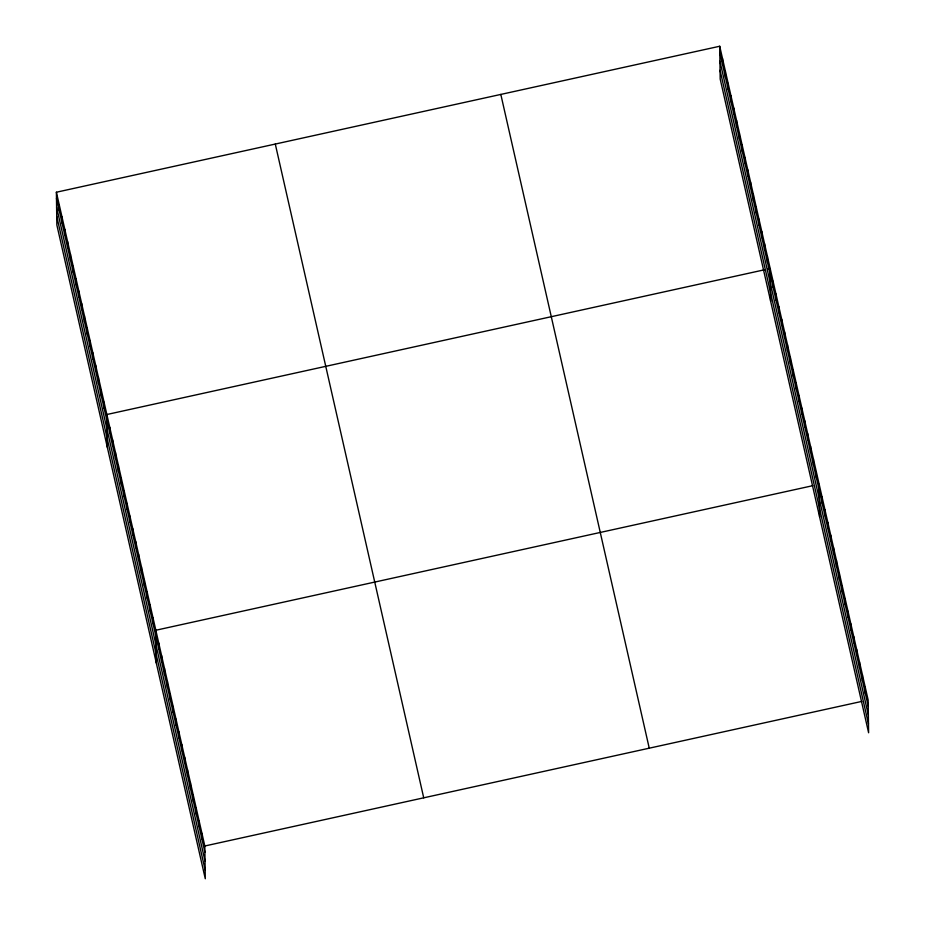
<?xml version="1.0" encoding="UTF-8"?>
<svg xmlns="http://www.w3.org/2000/svg" width="925" height="925" viewBox="0 0 925 925"><rect width="100%" height="100%" fill="white"/><g stroke="black" fill="none" stroke-linecap="round" stroke-linejoin="round"><path stroke-width="1.39" d="M56.39 192.227L204.818 845.993L205.281 878.75L56.853 224.983L56.39 192.227L719.719 46.25L868.147 700.017L868.61 732.773L720.182 79.007L719.719 46.25M765.033 269.661L106.861 414.516L107.312 447.261M767.611 269.094L770.19 268.528L770.641 301.284M812.728 485.694L155.839 630.249L156.302 663.005M204.818 845.993L861.707 701.428M719.812 52.471L868.24 706.237M719.928 61.223L868.355 714.99M720.055 70.254L868.482 724.009M500.818 94.419L649.246 748.186M275.292 144.057L423.719 797.824M56.483 198.459L204.911 852.214M56.598 207.212L205.026 860.978M56.726 216.23L205.153 869.997M865.268 687.321L865.349 693.542M862.389 674.637L862.47 680.858M859.51 661.942L859.591 668.162M856.619 649.257L856.712 655.478M853.74 636.562L853.833 642.782M850.861 623.866L850.954 630.098M847.982 611.182L848.063 617.403M845.103 598.487L845.184 604.707M842.212 585.803L842.305 592.023M839.333 573.107L839.426 579.327M836.454 560.411L836.547 566.643M833.575 547.727L833.656 553.948M830.696 535.032L830.777 541.264M827.806 522.347L827.898 528.568M824.927 509.652L825.019 515.873M822.048 496.968L822.14 503.188M819.168 484.272L819.619 517.029M816.289 471.577L816.37 477.809M813.41 458.892L813.491 465.113M810.52 446.197L810.612 452.417M807.641 433.513L807.733 439.733M804.762 420.817L804.843 427.038M801.882 408.133L801.963 414.354M799.003 395.438L799.084 401.658M796.113 382.742L796.205 388.974M793.234 370.058L793.326 376.278M790.355 357.362L790.447 363.583M787.476 344.678L787.557 350.899M784.597 331.983L784.678 338.203M781.706 319.298L781.798 325.519M778.827 306.603L778.919 312.823M775.948 293.907L776.04 300.139M773.069 281.223L773.15 287.444M767.38 256.179L767.472 262.399M764.582 243.83L764.663 250.051M761.772 231.481L761.865 237.702M758.974 219.133L759.055 225.353M756.164 206.784L756.257 213.004M753.366 194.435L753.447 200.656M750.557 182.086L750.649 188.307M747.758 169.738L747.839 175.958M744.949 157.389L745.041 163.609M742.151 145.04L742.232 151.261M739.341 132.691L739.433 138.912M736.543 120.343L736.624 126.563M733.733 107.994L733.826 114.214M730.935 95.645L731.016 101.866M728.125 83.296L728.218 89.517M725.327 70.948L725.42 77.168M722.529 58.599L722.61 64.819M201.939 833.309L202.032 839.53M199.06 820.614L199.153 826.834M196.181 807.918L196.262 814.15M193.302 795.234L193.383 801.455M190.411 782.538L190.504 788.759M187.532 769.854L187.625 776.075M184.653 757.159L184.746 763.379M181.774 744.475L181.855 750.695M178.895 731.779L178.976 738M176.004 719.083L176.097 725.316M173.125 706.399L173.218 712.62M170.246 693.704L170.339 699.924M167.367 681.02L167.448 687.24M164.488 668.324L164.569 674.545M161.609 655.64L161.69 661.861M158.718 642.944L158.811 649.165M152.96 617.565L153.041 623.785M150.081 604.869L150.162 611.09M147.202 592.185L147.283 598.406M144.312 579.489L144.404 585.71M141.433 566.794L141.525 573.026M138.553 554.11L138.646 560.33M135.674 541.414L135.755 547.646M132.795 528.73L132.876 534.951M129.905 516.034L129.997 522.255M127.026 503.35L127.118 509.571M124.147 490.655L124.239 496.875M121.267 477.959L121.348 484.191M118.388 465.275L118.469 471.496M115.498 452.579L115.59 458.8M112.619 439.895L112.711 446.116M109.74 427.2L109.832 433.42M104.051 402.167L104.143 408.387M101.253 389.818L101.334 396.039M98.443 377.469L98.536 383.69M95.645 365.121L95.737 371.341M92.847 352.772L92.928 358.993M90.037 340.423L90.13 346.644M87.239 328.063L87.32 334.295M84.429 315.714L84.522 321.946M81.631 303.365L81.712 309.597M78.822 291.017L78.914 297.249M76.023 278.668L76.104 284.9M73.214 266.319L73.306 272.551M70.416 253.97L70.497 260.202M67.606 241.622L67.698 247.854M64.808 229.273L64.889 235.505M61.998 216.924L62.091 223.156M59.2 204.575L59.281 210.808"/></g></svg>
